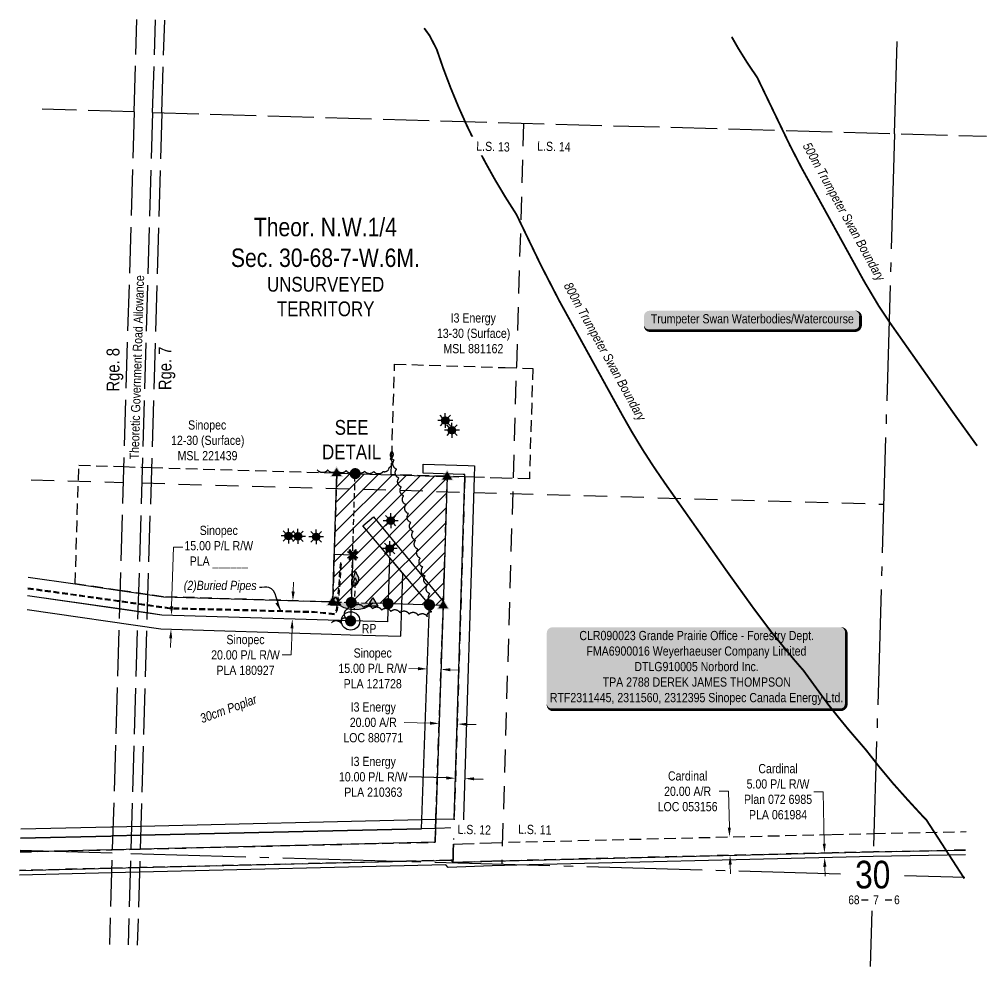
# Model space of a CAD drawing. Extents: x 367312 to 371424, y 6085861 to 6090857.
# Drawn here: x 367312 to 368362, y 6087292 to 6088320 of the extents above; entities that cross this region are included whole.
import ezdxf
from ezdxf.enums import TextEntityAlignment as Align

# ---------------------------------------------------------------- set-up
doc = ezdxf.new("R2010")
doc.units = 0
doc.header["$LTSCALE"] = 5
doc.header["$PDSIZE"] = 0.5
for name, pattern in [('0', [1, 1, 0]), ('DASHDOT2', [12.7, 6.35, -3.175, 0, -3.175]), ('foc-ACCESSROAD', [3.75, 2.5, -1.25]), ('foc-LSD', [8, 5, -3]), ('foc-QUARTERLINE', [33, 25, -3, 2, -3]), ('foc-TIELINE', [1.875, 1.25, -0.625]), ('foc-TRAV', [1.875, 1.25, -0.625]), ('foc-UNSURVEYED', [12.5, 10, -2.5]), ('UG_PIPE', [1.875, 1.25, -0.625])]:
    doc.linetypes.add(name, pattern=pattern)
for name, color, linetype in [('10', 1, 'Continuous'), ('35', 37, 'Continuous'), ('9', 3, 'Continuous'), ('AS-PIPE-UG', 44, 'UG_PIPE'), ('AS-PIPE-UG-T', 44, 'Continuous'), ('AS-SURFACE IMPACT', 7, 'Continuous'), ('AS-SYMBOL', 7, 'Continuous'), ('AS-WILDLIFE', 131, 'DASHDOT2'), ('AS-WILDLIFE-BLOCK', 131, 'Continuous'), ('C-RW', 13, 'Continuous'), ('C-SYMBOL', 7, 'Continuous'), ('C-WS', 13, 'foc-ACCESSROAD'), ('C-WS-S', 13, 'Continuous'), ('D-TXT', 6, 'Continuous'), ('DETAIL-T', 7, 'Continuous'), ('F-AR', 190, 'foc-ACCESSROAD'), ('F-RW', 190, 'Continuous'), ('F-WS', 190, 'foc-ACCESSROAD'), ('F-WS-S', 190, 'Continuous'), ('L-MON', 1, 'Continuous'), ('L-QSEC', 8, 'foc-QUARTERLINE'), ('L-ROAD-T', 7, 'Continuous'), ('L-SECLBL', 7, 'Continuous'), ('L-SECTION-LSD', 7, 'foc-LSD'), ('L-UNS-T', 3, 'Continuous'), ('L-USEC', 7, 'foc-UNSURVEYED'), ('P-PROPOSED', 10, 'Continuous'), ('P-PROPOSED-EXISTING-H', 59, 'Continuous'), ('P-PROPOSED-H', 21, 'Continuous'), ('P-TRAV', 4, 'foc-TRAV'), ('T-BUSH', 110, '0'), ('T-BUSH-T', 110, 'Continuous'), ('T-TIE', 201, 'foc-TIELINE')]:
    doc.layers.add(name, color=color, linetype=linetype)
for name, color, linetype, lineweight in [('C-RW-T', 13, 'Continuous', 9), ('C-WS-T', 13, 'Continuous', 9), ('F-AR-T', 190, 'Continuous', 9), ('F-RW-T', 190, 'Continuous', 9), ('F-WS-T', 190, 'Continuous', 9)]:
    doc.layers.add(name, color=color, linetype=linetype, lineweight=lineweight)
doc.styles.add('100L', font='ARIALN.TTF', dxfattribs={"height": 11})
doc.styles.add('175L', font='ARIALN.TTF', dxfattribs={"height": 20})
doc.styles.add('240', font='ARIALN.TTF', dxfattribs={"height": 30})
doc.styles.add('80', font='ARIALN.TTF', dxfattribs={"height": 10})
doc.styles.add('80CG', font='ARIALN.TTF', dxfattribs={"height": 10})
doc.styles.add('80L', font='ARIALN.TTF', dxfattribs={"height": 10})
doc.styles.add('80LS', font='ARIALNI.TTF', dxfattribs={"height": 10})
doc.styles.add('DESCRIPTION', font='ARIALN.TTF', dxfattribs={"height": 2.5})
doc.styles.add('ELEVATION', font='ARIALN.TTF', dxfattribs={"height": 2.5})
doc.styles.add('POINTNUMBER', font='ARIALN.TTF', dxfattribs={"height": 2.5})
doc.styles.add('SIMPLEX', font='ARIALN.TTF')
doc.dimstyles.new('Compass 5 000', dxfattribs={"dimscale": 5, "dimtxt": 9, "dimasz": 2, "dimexe": 0.2, "dimexo": 0.0625, "dimgap": 0.5, "dimtad": 0, "dimtih": 1, "dimtoh": 1, "dimzin": 0, "dimdsep": 46, "dimtxsty": '80CG', "dimcen": 0.1, "dimse1": 1, "dimse2": 1, "dimclrd": 256, "dimclrt": 256, "dimaunit": 1, "dimadec": 4, "dimazin": 0, "dimtfac": 0.06, "dimtofl": 0, "dimtmove": 0, "dimatfit": 1, "dimfxl": 0.2, "dimtolj": 1, "dimtzin": 0, "dimlwd": -1, "dimarcsym": 0})

# ---------------------------------------------------------------- blocks, each defined once
blk = doc.blocks.new('L-SECLBL')
at = {"layer": '9', "color": 7}
for p, q in [((-5.1, -27.8), (-12.3, -27.8)), ((20.7, -27.8), (13.5, -27.8))]:
    blk.add_line(p, q, dxfattribs=at)
at = {"layer": '10', "color": 2, "style": 'SIMPLEX'}
blk.add_attdef('SEC', text='', height=30, dxfattribs=at).set_placement((0, 0), align=Align.MIDDLE)
at = {"layer": '10', "color": 5, "style": '80L'}
blk.add_attdef('TWP', text='', height=9.5, dxfattribs=at).set_placement((-14.4, -27.4), align=Align.MIDDLE_RIGHT)
blk.add_attdef('RGE', text='', height=9.5, dxfattribs=at).set_placement((3.6, -27.4), align=Align.MIDDLE_CENTER)
blk.add_attdef('MER', text='', height=9.5, dxfattribs=at).set_placement((23.2, -27.4), align=Align.MIDDLE_LEFT)
blk = doc.blocks.new('*D28')
at = {"layer": 'F-RW', "transparency": 16777216}
for p, q in [((367775.5, 6087496.9), (367735.4, 6087498.1)), ((367805.6, 6087496), (367815.6, 6087495.7))]:
    blk.add_line(p, q, dxfattribs=at)
for points in [[(367775.6, 6087498.6), (367775.5, 6087495.2), (367785.5, 6087496.6)], [(367805.6, 6087497.6), (367805.5, 6087494.3), (367795.6, 6087496.3)]]:
    blk.add_solid(points, dxfattribs=at)
at = {"layer": 'F-RW', "transparency": 16777216, "insert": (367696.3, 6087498.1), "char_height": 10, "attachment_point": 5, "style": '80CG'}
blk.add_mtext('\\A1;I3 Energy\\P10.00 P/L R/W\\PPLA 210363', dxfattribs=at)
blk = doc.blocks.new('*U27')
h = blk.add_hatch(color=255)
edge = h.paths.add_edge_path()
edge.add_line((-156.5, -45.5), (156.5, -45.5))
edge.add_arc((156.5, -39.5), 6, 270, 360)
edge.add_line((162.5, -39.5), (162.5, 38))
edge.add_arc((156.5, 38), 6, 0, 90)
edge.add_line((156.5, 44), (-156.5, 44))
edge.add_arc((-156.5, 38), 6, 90, 180)
edge.add_line((-162.5, 38), (-162.5, -39.5))
edge.add_arc((-156.5, -39.5), 6, 180, 270)
at = {"color": 44, "flags": 128}
blk.add_lwpolyline([(-156.5, -45.5, 3, 3, 0), (156.5, -45.5, 3, 3, 0.414214), (162.5, -39.5, 3, 3, 0), (162.5, 38, 3, 0, 0.414214), (156.5, 44, 0, 0, 0), (-156.5, 44, 0, 0, 0.414214), (-162.5, 38, 0, 0, 0), (-162.5, -39.5, 0, 3, 0.414214)], format="xyseb", close=True, dxfattribs=at)
at = {"color": 44, "style": '80'}
blk.add_attdef('ENTER_TEXT_001', (-36, -5), '', height=10, dxfattribs=at)
blk = doc.blocks.new('*D29')
at = {"layer": 'C-RW-T', "transparency": 16777216}
for p, q in [((367744.8, 6087615.5), (367734.8, 6087615.8)), ((367779.8, 6087614.4), (367789.8, 6087614))]:
    blk.add_line(p, q, dxfattribs=at)
for points in [[(367744.8, 6087617.2), (367744.7, 6087613.8), (367754.8, 6087615.2)], [(367779.9, 6087616), (367779.8, 6087612.7), (367769.8, 6087614.7)]]:
    blk.add_solid(points, dxfattribs=at)
at = {"layer": 'C-RW-T', "transparency": 16777216, "insert": (367695.7, 6087615.8), "char_height": 10, "attachment_point": 5, "style": '80CG'}
blk.add_mtext('\\A1;Sinopec\\P15.00 P/L R/W\\PPLA 121728', dxfattribs=at)
blk = doc.blocks.new('*D30')
at = {"layer": 'F-AR-T', "transparency": 16777216}
for p, q in [((367757.9, 6087556.3), (367729.8, 6087557.2)), ((367797.9, 6087555.1), (367807.9, 6087554.8))]:
    blk.add_line(p, q, dxfattribs=at)
for points in [[(367758, 6087558), (367757.9, 6087554.7), (367767.9, 6087556)], [(367798, 6087556.8), (367797.9, 6087553.4), (367787.9, 6087555.4)]]:
    blk.add_solid(points, dxfattribs=at)
at = {"layer": 'F-AR-T', "transparency": 16777216, "insert": (367696.3, 6087557.2), "char_height": 10, "attachment_point": 5, "style": '80CG'}
blk.add_mtext('\\A1;I3 Energy\\P20.00 A/R\\PLOC 880771', dxfattribs=at)
blk = doc.blocks.new('*D31')
at = {"layer": 'F-AR-T', "transparency": 16777216}
for p, q in [((368081.6, 6087482.4), (368071.6, 6087482.4)), ((368082.6, 6087443), (368081.6, 6087482.4)), ((368083.5, 6087403), (368083.8, 6087393))]:
    blk.add_line(p, q, dxfattribs=at)
for points in [[(368084.2, 6087443), (368080.9, 6087442.9), (368082.8, 6087433)], [(368085.2, 6087403), (368081.9, 6087402.9), (368083.3, 6087413)]]:
    blk.add_solid(points, dxfattribs=at)
at = {"layer": 'F-AR-T', "transparency": 16777216, "insert": (368037.3, 6087482.4), "char_height": 10, "attachment_point": 5, "style": '80CG'}
blk.add_mtext('\\A1;Cardinal\\P20.00 A/R\\PLOC 053156', dxfattribs=at)
blk = doc.blocks.new('*D32')
at = {"layer": 'F-RW-T', "transparency": 16777216}
for p, q in [((368184.2, 6087482), (368174.2, 6087482)), ((368185.6, 6087425.5), (368184.2, 6087482)), ((368186.2, 6087400.5), (368186.4, 6087390.5))]:
    blk.add_line(p, q, dxfattribs=at)
for points in [[(368187.2, 6087425.5), (368183.9, 6087425.4), (368185.8, 6087415.5)], [(368187.9, 6087400.5), (368184.5, 6087400.4), (368185.9, 6087410.5)]]:
    blk.add_solid(points, dxfattribs=at)
at = {"layer": 'F-RW-T', "transparency": 16777216, "insert": (368135.4, 6087482), "char_height": 10, "attachment_point": 5, "style": '80CG'}
blk.add_mtext('\\A1;Cardinal\\P5.00 P/L R/W\\PPlan 072 6985\\PPLA 061984', dxfattribs=at)
blk = doc.blocks.new('*D33')
at = {"layer": 'C-RW-T', "transparency": 16777216}
for p, q in [((367477.6, 6087683.4), (367479.6, 6087747.5)), ((367479.6, 6087747.5), (367489.6, 6087747.5)), ((367476.6, 6087648.4), (367476.3, 6087638.4))]:
    blk.add_line(p, q, dxfattribs=at)
for points in [[(367476, 6087683.4), (367479.3, 6087683.3), (367477.3, 6087673.4)], [(367474.9, 6087648.4), (367478.2, 6087648.3), (367476.9, 6087658.4)]]:
    blk.add_solid(points, dxfattribs=at)
at = {"layer": 'C-RW-T', "transparency": 16777216, "insert": (367528.7, 6087747.5), "char_height": 10, "attachment_point": 5, "style": '80CG'}
blk.add_mtext('\\A1;Sinopec\\P15.00 P/L R/W\\PPLA ______', dxfattribs=at)
blk = doc.blocks.new('fdia')
at = {"color": 255, "const_width": 1}
blk.add_lwpolyline([(-0.5, 0, 1), (0.5, 0, 1)], format="xyb", close=True, dxfattribs=at)
blk = doc.blocks.new('Fdiaa')
blk.add_blockref('fdia', (0, 0))
blk = doc.blocks.new('fdib')
at = {"color": 1, "const_width": 1.6}
blk.add_lwpolyline([(-0.4, 0, 1), (0.4, 0, 1)], format="xyb", close=True, dxfattribs=at)
at = {"color": 1}
blk.add_circle((0, 0), 0.8, dxfattribs=at)
blk = doc.blocks.new('Fdibb')
blk.add_blockref('fdib', (0, 0))
blk = doc.blocks.new('fdicc')
for name in ['Fdibb', 'Fdiaa']:
    blk.add_blockref(name, (0, 0))
blk = doc.blocks.new('FDI')
blk.add_blockref('fdicc', (0, 0))
blk = doc.blocks.new('STRIA')
blk.add_hatch(color=255).paths.add_polyline_path([(-0.04, 1.52), (-1.47, -0.87), (1.39, -0.87)])
blk = doc.blocks.new('STRIAA')
blk.add_blockref('STRIA', (0, 0))
blk = doc.blocks.new('STRIB')
at = {"color": 1}
blk.add_solid([(-1.12, -0.67), (-0.04, 1.13), (1.04, -0.67)], dxfattribs=at)
blk = doc.blocks.new('STRIBB')
blk.add_blockref('STRIB', (0, 0))
blk = doc.blocks.new('STRICC')
for name in ['STRIAA', 'STRIBB']:
    blk.add_blockref(name, (0, 0))
blk = doc.blocks.new('fdspike')
blk.add_blockref('STRICC', (0, 0))
blk = doc.blocks.new('TRIA')
blk.add_hatch(color=255).paths.add_polyline_path([(-0.04, 1.52), (-1.47, -0.87), (1.39, -0.87)])
blk = doc.blocks.new('TRIAA')
blk.add_blockref('TRIA', (0, 0))
blk = doc.blocks.new('TRIB')
at = {"color": 1}
blk.add_lwpolyline([(-1.12, -0.67), (-0.04, 1.13), (1.04, -0.67)], close=True, dxfattribs=at)
blk = doc.blocks.new('TRIBB')
blk.add_blockref('TRIB', (0, 0))
blk = doc.blocks.new('TRICC')
for name in ['TRIAA', 'TRIBB']:
    blk.add_blockref(name, (0, 0))
blk = doc.blocks.new('plspike')
blk.add_blockref('TRICC', (0, 0))
blk = doc.blocks.new('*D34')
at = {"layer": 'C-RW-T', "transparency": 16777216}
for p, q in [((367609.4, 6087699.3), (367609.7, 6087709.3)), ((367608.2, 6087659.3), (367607.3, 6087630.4)), ((367607.3, 6087630.4), (367597.3, 6087630.4))]:
    blk.add_line(p, q, dxfattribs=at)
for points in [[(367607.7, 6087699.3), (367611.1, 6087699.2), (367609.1, 6087689.3)], [(367606.5, 6087659.4), (367609.8, 6087659.3), (367608.5, 6087669.3)]]:
    blk.add_solid(points, dxfattribs=at)
at = {"layer": 'C-RW-T', "transparency": 16777216, "insert": (367557.7, 6087630.4), "char_height": 10, "attachment_point": 5, "style": '80CG'}
blk.add_mtext('\\A1;Sinopec\\P20.00 P/L R/W\\PPLA 180927', dxfattribs=at)
blk = doc.blocks.new('FLARE')
h = blk.add_hatch(color=255)
h.dxf.hatch_style = 1
h.paths.add_polyline_path([(0.16, 2.41, 0.114147), (0.13, 2.43), (0.11, 2.44, 0.261551), (0.01, 2.42), (0, 2.41, 0.131268), (-0.03, 2.37), (-0.04, 2.35, 0.041497), (-0.05, 2.33), (-0.05, 2.29, 0.015174), (-0.05, 2.29), (-0.06, 2.24, 0.004376), (-0.06, 2.24), (-0.07, 2.18), (-0.08, 2.11), (-0.09, 2.05), (-0.1, 1.98), (-0.12, 1.91), (-0.14, 1.83), (-0.17, 1.76), (-0.19, 1.68), (-0.22, 1.61), (-0.26, 1.53), (-0.29, 1.46), (-0.32, 1.39), (-0.36, 1.32), (-0.39, 1.25, 0.000505), (-0.39, 1.25), (-0.43, 1.18, 0.002398), (-0.43, 1.18), (-0.46, 1.1, 0.004177), (-0.46, 1.1), (-0.5, 1.03, 0.005735), (-0.5, 1.03), (-0.53, 0.95, 0.006994), (-0.53, 0.95), (-0.56, 0.87, 0.00791), (-0.57, 0.87), (-0.6, 0.78, 0.008323), (-0.6, 0.78), (-0.63, 0.69, 0.008095), (-0.63, 0.68), (-0.66, 0.59, 0.008067), (-0.66, 0.59), (-0.68, 0.49, 0.008387), (-0.68, 0.49), (-0.7, 0.39, 0.009056), (-0.71, 0.38), (-0.72, 0.28, 0.010123), (-0.72, 0.28), (-0.74, 0.18, 0.011689), (-0.74, 0.18), (-0.75, 0.08, 0.013925), (-0.75, 0.08), (-0.75, -0.02, 0.016488), (-0.75, -0.02), (-0.75, -0.11, 0.017255), (-0.75, -0.12), (-0.74, -0.2, 0.01735), (-0.74, -0.2), (-0.73, -0.28, 0.017311), (-0.73, -0.29), (-0.71, -0.36, 0.01715), (-0.71, -0.36), (-0.69, -0.43, 0.016886), (-0.69, -0.44), (-0.66, -0.5, 0.016546), (-0.66, -0.5), (-0.63, -0.56, 0.016164), (-0.63, -0.56), (-0.6, -0.61, 0.016329), (-0.6, -0.62), (-0.57, -0.66, 0.018828), (-0.57, -0.67), (-0.54, -0.71, 0.022087), (-0.53, -0.71), (-0.5, -0.75, 0.025345), (-0.49, -0.76), (-0.46, -0.78, 0.028234), (-0.45, -0.79), (-0.42, -0.82, 0.030298), (-0.41, -0.82), (-0.37, -0.84, 0.031129), (-0.36, -0.85), (-0.32, -0.86, 0.030544), (-0.31, -0.87), (-0.27, -0.88, 0.028465), (-0.26, -0.88), (-0.22, -0.89, 0.025311), (-0.21, -0.89), (-0.16, -0.89, 0.02283), (-0.15, -0.89), (-0.11, -0.89, 0.021226), (-0.1, -0.89), (-0.05, -0.88, 0.020401), (-0.04, -0.88), (0, -0.87, 0.020299), (0.01, -0.87), (0.05, -0.85, 0.020911), (0.06, -0.85), (0.11, -0.83, 0.022277), (0.11, -0.83), (0.15, -0.81, 0.023712), (0.16, -0.8), (0.2, -0.78, 0.022408), (0.21, -0.78), (0.24, -0.75, 0.01993), (0.25, -0.74), (0.28, -0.72, 0.017146), (0.28, -0.71), (0.31, -0.68, 0.014211), (0.32, -0.68), (0.35, -0.64, 0.011221), (0.35, -0.64), (0.37, -0.61, 0.008212), (0.38, -0.61), (0.4, -0.57, 0.005172), (0.4, -0.57), (0.42, -0.54, 0.002523), (0.43, -0.54), (0.45, -0.5, 0.001671), (0.45, -0.5), (0.47, -0.47, 0.001229), (0.47, -0.47), (0.49, -0.44, 0.00075), (0.49, -0.44), (0.51, -0.41, 0.00026), (0.51, -0.41), (0.54, -0.37), (0.56, -0.34), (0.58, -0.3), (0.61, -0.27), (0.63, -0.23, 0.001311), (0.63, -0.23), (0.66, -0.19, 0.003726), (0.66, -0.19), (0.69, -0.15, 0.006065), (0.69, -0.14), (0.72, -0.1, 0.008452), (0.72, -0.1), (0.74, -0.05, 0.010991), (0.75, -0.05), (0.77, 0, 0.013767), (0.77, 0), (0.79, 0.05, 0.016839), (0.8, 0.05), (0.81, 0.1, 0.019104), (0.82, 0.11), (0.83, 0.15, 0.016987), (0.83, 0.16), (0.84, 0.21, 0.013636), (0.84, 0.21), (0.85, 0.26, 0.010244), (0.85, 0.27), (0.86, 0.31, 0.006846), (0.86, 0.32), (0.86, 0.37, 0.003419), (0.86, 0.37), (0.86, 0.41), (0.87, 0.46), (0.87, 0.5), (0.88, 0.54), (0.88, 0.59), (0.89, 0.63, 0.001278), (0.89, 0.63), (0.89, 0.67, 0.004735), (0.89, 0.67), (0.9, 0.71, 0.008354), (0.9, 0.72), (0.9, 0.76, 0.012059), (0.9, 0.76), (0.9, 0.8, 0.015712), (0.9, 0.81), (0.9, 0.85, 0.018457), (0.9, 0.85), (0.9, 0.89, 0.018102), (0.9, 0.9), (0.89, 0.94, 0.016533), (0.89, 0.95), (0.88, 0.99, 0.014576), (0.88, 0.99), (0.87, 1.03, 0.012435), (0.86, 1.04), (0.85, 1.08, 0.010283), (0.85, 1.09), (0.83, 1.13, 0.00824), (0.83, 1.13), (0.81, 1.18, 0.00638), (0.81, 1.18), (0.78, 1.23, 0.004735), (0.78, 1.23), (0.76, 1.29, 0.003388), (0.75, 1.29), (0.73, 1.34, 0.002345), (0.73, 1.34), (0.7, 1.4, 0.001492), (0.7, 1.4), (0.67, 1.46, 0.000746), (0.67, 1.46), (0.63, 1.51), (0.6, 1.57), (0.57, 1.62), (0.55, 1.68), (0.52, 1.73), (0.49, 1.78), (0.47, 1.83), (0.45, 1.87), (0.42, 1.92), (0.4, 1.97), (0.38, 2.02), (0.35, 2.08, 0.000332), (0.35, 2.08), (0.33, 2.13, 0.001849), (0.33, 2.13), (0.3, 2.19, 0.0038), (0.3, 2.19), (0.27, 2.24, 0.006473), (0.27, 2.24), (0.25, 2.29, 0.010865), (0.24, 2.3), (0.22, 2.34, 0.019524), (0.22, 2.34), (0.19, 2.38, 0.041077), (0.18, 2.39)])
at = {"color": 48, "flags": 128}
for points in [[(0.11, -0.72), (0.07, -0.74), (0.03, -0.76), (-0.02, -0.77), (-0.07, -0.78), (-0.11, -0.79), (-0.16, -0.79), (-0.2, -0.79), (-0.25, -0.78), (-0.29, -0.77), (-0.32, -0.76), (-0.36, -0.74), (-0.4, -0.71), (-0.43, -0.68), (-0.46, -0.65), (-0.49, -0.61), (-0.52, -0.56), (-0.54, -0.51), (-0.57, -0.46), (-0.59, -0.4), (-0.61, -0.33), (-0.63, -0.26), (-0.64, -0.19), (-0.65, -0.11), (-0.65, -0.02), (-0.65, 0.07), (-0.64, 0.17), (-0.63, 0.27), (-0.61, 0.36), (-0.58, 0.46), (-0.56, 0.56), (-0.53, 0.66), (-0.5, 0.75), (-0.47, 0.83), (-0.44, 0.91), (-0.41, 0.99), (-0.37, 1.06), (-0.34, 1.13), (-0.3, 1.2), (-0.27, 1.27), (-0.23, 1.34), (-0.2, 1.42), (-0.16, 1.49), (-0.13, 1.57), (-0.1, 1.65), (-0.07, 1.73), (-0.04, 1.8), (-0.02, 1.88), (0, 1.96), (0.01, 2.03), (0.02, 2.1), (0.03, 2.17), (0.04, 2.22), (0.05, 2.27), (0.05, 2.31), (0.06, 2.34), (0.08, 2.35), (0.09, 2.34), (0.11, 2.32), (0.13, 2.29), (0.16, 2.25), (0.18, 2.2), (0.21, 2.14), (0.24, 2.09), (0.26, 2.03), (0.29, 1.98), (0.31, 1.93), (0.33, 1.88), (0.36, 1.83), (0.38, 1.78), (0.41, 1.73), (0.43, 1.68), (0.46, 1.63), (0.49, 1.58), (0.52, 1.52), (0.55, 1.47), (0.58, 1.41), (0.61, 1.35), (0.64, 1.3), (0.67, 1.24), (0.69, 1.19), (0.72, 1.14), (0.74, 1.09), (0.75, 1.05), (0.77, 1), (0.78, 0.96), (0.79, 0.92), (0.8, 0.88), (0.8, 0.84), (0.8, 0.8), (0.8, 0.76), (0.8, 0.72), (0.79, 0.68), (0.79, 0.64), (0.78, 0.6), (0.78, 0.56), (0.77, 0.51), (0.77, 0.47), (0.76, 0.42), (0.76, 0.37), (0.76, 0.33), (0.75, 0.28), (0.74, 0.23), (0.73, 0.18), (0.72, 0.13), (0.7, 0.09), (0.68, 0.04), (0.66, 0), (0.63, -0.05), (0.61, -0.09), (0.58, -0.13), (0.55, -0.17), (0.53, -0.21), (0.5, -0.25), (0.48, -0.28), (0.45, -0.32), (0.43, -0.35), (0.41, -0.38), (0.39, -0.42), (0.37, -0.45), (0.34, -0.48), (0.32, -0.51), (0.3, -0.55), (0.27, -0.58), (0.24, -0.61), (0.21, -0.64), (0.18, -0.67), (0.15, -0.7)], [(0.02, -0.75), (-0.01, -0.76), (-0.03, -0.77), (-0.05, -0.78), (-0.08, -0.78), (-0.11, -0.79), (-0.13, -0.79), (-0.16, -0.79), (-0.18, -0.78), (-0.2, -0.78), (-0.23, -0.77), (-0.25, -0.76), (-0.26, -0.74), (-0.28, -0.73), (-0.3, -0.71), (-0.32, -0.69), (-0.33, -0.66), (-0.35, -0.63), (-0.36, -0.6), (-0.37, -0.57), (-0.39, -0.53), (-0.4, -0.49), (-0.4, -0.45), (-0.41, -0.41), (-0.41, -0.36), (-0.41, -0.31), (-0.4, -0.25), (-0.39, -0.2), (-0.38, -0.14), (-0.37, -0.09), (-0.36, -0.03), (-0.34, 0.02), (-0.32, 0.07), (-0.31, 0.12), (-0.29, 0.16), (-0.27, 0.21), (-0.25, 0.25), (-0.23, 0.29), (-0.21, 0.33), (-0.19, 0.37), (-0.17, 0.41), (-0.15, 0.45), (-0.14, 0.49), (-0.12, 0.53), (-0.1, 0.58), (-0.08, 0.62), (-0.07, 0.66), (-0.06, 0.71), (-0.05, 0.75), (-0.04, 0.79), (-0.03, 0.83), (-0.03, 0.87), (-0.02, 0.9), (-0.02, 0.93), (-0.01, 0.95), (-0.01, 0.96), (0, 0.97), (0.01, 0.96), (0.02, 0.95), (0.03, 0.94), (0.04, 0.91), (0.06, 0.88), (0.07, 0.86), (0.09, 0.82), (0.1, 0.79), (0.12, 0.76), (0.13, 0.74), (0.14, 0.71), (0.16, 0.68), (0.17, 0.65), (0.18, 0.63), (0.2, 0.6), (0.21, 0.57), (0.23, 0.54), (0.25, 0.51), (0.26, 0.47), (0.28, 0.44), (0.3, 0.41), (0.31, 0.38), (0.33, 0.35), (0.34, 0.32), (0.36, 0.29), (0.37, 0.27), (0.38, 0.24), (0.39, 0.22), (0.39, 0.19), (0.4, 0.17), (0.4, 0.15), (0.41, 0.13), (0.41, 0.1), (0.41, 0.08), (0.4, 0.06), (0.4, 0.04), (0.4, 0.01), (0.39, -0.01), (0.39, -0.03), (0.39, -0.06), (0.39, -0.08), (0.38, -0.11), (0.38, -0.14), (0.38, -0.16), (0.38, -0.19), (0.37, -0.22), (0.37, -0.24), (0.36, -0.27), (0.35, -0.3), (0.34, -0.32), (0.32, -0.35), (0.31, -0.37), (0.3, -0.4), (0.28, -0.42), (0.27, -0.44), (0.25, -0.46), (0.24, -0.48), (0.22, -0.5), (0.21, -0.52), (0.2, -0.54), (0.19, -0.56), (0.17, -0.58), (0.16, -0.6), (0.15, -0.61), (0.14, -0.63), (0.12, -0.65), (0.11, -0.67), (0.09, -0.69), (0.08, -0.7), (0.06, -0.72), (0.04, -0.74)]]:
    blk.add_lwpolyline(points, close=True, dxfattribs=at)
blk = doc.blocks.new('*U37')
h = blk.add_hatch(color=255)
edge = h.paths.add_edge_path()
edge.add_line((-111.5, -11.5), (111.5, -11.5))
edge.add_arc((111.5, -5.5), 6, 270, 360)
edge.add_line((117.5, -5.5), (117.5, 4))
edge.add_arc((111.5, 4), 6, 0, 90)
edge.add_line((111.5, 10), (-111.5, 10))
edge.add_arc((-111.5, 4), 6, 90, 180)
edge.add_line((-117.5, 4), (-117.5, -5.5))
edge.add_arc((-111.5, -5.5), 6, 180, 270)
at = {"color": 131, "flags": 128}
blk.add_lwpolyline([(-111.5, -11.5, 3, 3, 0), (111.5, -11.5, 3, 3, 0.414214), (117.5, -5.5, 3, 3, 0), (117.5, 4, 3, 0, 0.414214), (111.5, 10, 0, 0, 0), (-111.5, 10, 0, 0, 0.414214), (-117.5, 4, 0, 0, 0), (-117.5, -5.5, 0, 3, 0.414214)], format="xyseb", close=True, dxfattribs=at)
at = {"color": 131, "style": '80'}
blk.add_attdef('ENTER_TEXT_001', (-36, -5), '', height=10, dxfattribs=at)
blk = doc.blocks.new('*U43')
at = {"layer": '35', "color": 3}
blk.add_circle((0, 0), 10, dxfattribs=at)
at = {"layer": '35', "color": 3, "style": '80'}
blk.add_attdef('RP_001', (12.1, -13.4), '', height=10, dxfattribs=at)
blk = doc.blocks.new('TEMP')
h = blk.add_hatch(color=255)
h.dxf.hatch_style = 1
h.paths.add_polyline_path([(0, 0.25), (-0.67, 1.15), (-0.67, 0.67), (-1.15, 0.67), (-0.25, 0), (-1.15, -0.67), (-0.67, -0.67), (-0.67, -1.15), (0, -0.25), (0.67, -1.15), (0.67, -0.67), (1.15, -0.67), (0.25, 0), (1.15, 0.67), (0.67, 0.67), (0.67, 1.15)])
h.paths.add_polyline_path([(0.57, 0.85), (0.57, 0.57), (0.85, 0.57), (0.08, 0), (0.85, -0.57), (0.57, -0.57), (0.57, -0.85), (0, -0.08), (-0.57, -0.85), (-0.57, -0.57), (-0.85, -0.57), (-0.08, 0), (-0.85, 0.57), (-0.57, 0.57), (-0.57, 0.85), (0, 0.08)], flags=16)
h = blk.add_hatch(color=1)
h.dxf.hatch_style = 1
h.paths.add_polyline_path([(0, 0.08), (-0.57, 0.85), (-0.57, 0.57), (-0.85, 0.57), (-0.08, 0), (-0.85, -0.57), (-0.57, -0.57), (-0.57, -0.85), (0, -0.08), (0.57, -0.85), (0.57, -0.57), (0.85, -0.57), (0.08, 0), (0.85, 0.57), (0.57, 0.57), (0.57, 0.85)])
at = {"color": 1}
for p, q in [((-0.08, 0), (0.08, 0)), ((0, 0.08), (0, -0.08))]:
    blk.add_line(p, q, dxfattribs=at)
at = {"color": 255, "flags": 128}
blk.add_lwpolyline([(-0.25, 0), (-1.15, 0.67), (-0.67, 0.67), (-0.67, 1.15), (0, 0.25), (0.67, 1.15), (0.67, 0.67), (1.15, 0.67), (0.25, 0), (1.15, -0.67), (0.67, -0.67), (0.67, -1.15), (0, -0.25), (-0.67, -1.15), (-0.67, -0.67), (-1.15, -0.67)], close=True, dxfattribs=at)
at = {"color": 1, "flags": 128}
blk.add_lwpolyline([(-0.08, 0), (-0.85, 0.57), (-0.57, 0.57), (-0.57, 0.85), (0, 0.08), (0.57, 0.85), (0.57, 0.57), (0.85, 0.57), (0.08, 0), (0.85, -0.57), (0.57, -0.57), (0.57, -0.85), (0, -0.08), (-0.57, -0.85), (-0.57, -0.57), (-0.85, -0.57)], close=True, dxfattribs=at)
blk = doc.blocks.new('GAS')
h = blk.add_hatch(color=255)
h.dxf.hatch_style = 1
edge = h.paths.add_edge_path()
edge.add_arc((0, 0), 0.9, 0, 360)
for p, q in [((-0.81, 0), (-1.62, 0)), ((-0.57, 0.57), (-1.14, 1.14)), ((0, 0.81), (0, 1.62)), ((0.57, 0.57), (1.14, 1.14)), ((1.62, 0), (0.81, 0)), ((-0.57, -0.57), (-1.14, -1.14)), ((0, -0.81), (0, -1.62)), ((1.14, -1.14), (0.57, -0.57))]:
    blk.add_line(p, q)
blk.add_circle((0, 0), 0.8)

msp = doc.modelspace()

# ---------------------------------------------------------------- hatches: boundary and pattern name
at = {"layer": 'P-PROPOSED-EXISTING-H'}
h = msp.add_hatch(dxfattribs=at)
h.set_pattern_fill('ANSI31', color=256, scale=3.5, style=0)
h.paths.add_polyline_path([(367656.71, 6087827.835), (367776.617, 6087824.119), (367772.275, 6087684.228), (367652.368, 6087687.944)])
at = {"layer": 'P-PROPOSED-H'}
h = msp.add_hatch(color=256, dxfattribs=at)
h.dxf.hatch_style = 1
edge = h.paths.add_edge_path()
edge.add_line((367695.986, 6087686.592), (367655.503, 6087687.847))
edge.add_arc((367676.43, 6087709.33), 29.991, 225.752111, 310.697889)

# ---------------------------------------------------------------- linework, layer by layer
at = {"layer": 'AS-PIPE-UG', "flags": 128}
for points in [[(367321.556, 6087702.298), (367373.326, 6087695.152), (367463.858, 6087682.37), (367475.295, 6087680.717), (367552.536, 6087678.79), (367632.586, 6087676.665), (367645.519, 6087675.232), (367654.785, 6087674.374), (367657.519, 6087679.264), (367658.513, 6087686.431), (367660.259, 6087707.546), (367661.039, 6087720.837), (367662.124, 6087731.336)], [(367321.585, 6087703.303), (367373.465, 6087696.142), (367463.999, 6087683.36), (367475.379, 6087681.715), (367552.561, 6087679.789), (367632.654, 6087677.664), (367645.62, 6087676.227), (367654.23, 6087675.429), (367656.555, 6087679.588), (367657.519, 6087686.541), (367659.261, 6087707.617), (367660.042, 6087720.917), (367661.13, 6087731.438)]]:
    msp.add_lwpolyline(points, dxfattribs=at)
at = {"layer": 'AS-WILDLIFE', "const_width": 1.999, "flags": 128}
for points in [[(368337.531, 6087387.722), (368296.248, 6087451.513), (368291.38, 6087456.492), (368275.866, 6087473.373), (368260.252, 6087490.903), (368245.199, 6087508.918), (368230.725, 6087527.401), (368212.029, 6087549.155), (368200.784, 6087562.908), (368190.111, 6087576.252), (368163.234, 6087613.218), (368152.536, 6087625.617), (368128.228, 6087655.196), (368108.841, 6087681.03), (368083.512, 6087716.242), (368078.684, 6087723.028), (368012.404, 6087817.226), (368000.066, 6087835.28), (367988.227, 6087853.664), (367976.895, 6087872.365), (367966.079, 6087891.369), (367898.261, 6088014.405), (367878.139, 6088053.405), (367851.648, 6088108.404), (367839.735, 6088127.113), (367828.375, 6088146.163), (367817.579, 6088165.538), (367807.355, 6088185.221), (367797.712, 6088205.195), (367788.659, 6088225.443), (367780.203, 6088245.948), (367772.352, 6088266.692), (367765.112, 6088287.656), (367757.377, 6088302.641), (367751.528, 6088310.685)], [(368351.343, 6087857.388), (368326.925, 6087891.333), (368323.908, 6087895.575), (368257.627, 6087989.773), (368244.834, 6088008.873), (368228.674, 6088036.112), (368160.856, 6088159.148), (368148.28, 6088183.523), (368112.815, 6088257.153), (368102.471, 6088272.356), (368092.725, 6088287.949), (368085.158, 6088301.167)]]:
    msp.add_lwpolyline(points, dxfattribs=at)
at = {"layer": 'C-RW'}
for points in [[(367313.546, 6087431.605), (367411.77, 6087433.918), (367413.63, 6087433.962), (367443.83, 6087434.673), (367748.621, 6087441.85), (367748.942, 6087451.859), (367757.265, 6087684.717), (367685.09, 6087770.657), (367696.723, 6087780.128), (367772.409, 6087688.168), (367772.295, 6087684.227), (367764.097, 6087452.216), (367763.785, 6087442.208), (367763.318, 6087427.196), (367443.386, 6087419.661), (367413.186, 6087418.95), (367412.123, 6087418.925), (367350.211, 6087417.465), (367313.102, 6087416.592)], [(367320.885, 6087679.648), (367465.678, 6087658.711), (367651.249, 6087653.03), (367671.2, 6087652.419), (367726.2, 6087650.735), (367728.488, 6087718.982), (367714.06, 6087736.162), (367711.714, 6087666.181), (367671.7, 6087667.341), (367466.985, 6087673.674), (367321.332, 6087694.735)], [(367321.927, 6087714.838), (367372.886, 6087707.471), (367421.514, 6087700.442), (367451.565, 6087696.098), (367468.672, 6087693.626), (367652.368, 6087687.944), (367653.916, 6087739.738), (367673.961, 6087739.115), (367672.351, 6087687.346), (367671.7, 6087667.341), (367466.93, 6087673.673), (367450.969, 6087675.98), (367420.919, 6087680.324), (367321.331, 6087694.721)]]:
    msp.add_lwpolyline(points, dxfattribs=at)
at = {"layer": 'C-WS'}
msp.add_lwpolyline([(367653.916, 6087739.745), (367652.368, 6087687.944), (367468.672, 6087693.626), (367451.565, 6087696.098), (367421.514, 6087700.442), (367372.886, 6087707.472), (367376.906, 6087836.464), (367425.489, 6087834.774), (367455.637, 6087833.726), (367656.711, 6087827.855), (367653.916, 6087739.745)], close=True, dxfattribs=at)
at = {"layer": 'F-AR'}
for points in [[(367313.102, 6087416.592), (367350.212, 6087417.465), (367412.123, 6087418.925), (367413.186, 6087418.95), (367443.386, 6087419.661), (367763.318, 6087427.196), (367763.785, 6087442.208), (367764.097, 6087452.216), (367772.295, 6087684.227), (367772.409, 6087688.168), (367776.638, 6087824.139), (367795.656, 6087823.658), (367784.131, 6087452.687), (367783.82, 6087442.68), (367783.273, 6087425.094), (367783.12, 6087417.662), (367782.913, 6087407.657), (367780.482, 6087407.599), (367732.26, 6087406.455), (367442.793, 6087399.646), (367412.594, 6087398.934), (367312.51, 6087396.578)], [(368338.93, 6087418.639), (368238.858, 6087416.562), (368194.273, 6087415.637), (367825.033, 6087406.677), (367792.867, 6087405.406), (367782.857, 6087405.011), (367782.913, 6087407.657), (367783.12, 6087417.662), (367783.273, 6087425.094), (367793.282, 6087425.476), (367824.41, 6087426.663), (368193.823, 6087435.628), (368239.447, 6087436.574), (368339.518, 6087438.65)]]:
    msp.add_lwpolyline(points, dxfattribs=at)
at = {"layer": 'F-RW'}
for points in [[(367313.842, 6087441.612), (367411.534, 6087443.913), (367413.926, 6087443.969), (367444.126, 6087444.68), (367748.942, 6087451.859), (367764.097, 6087452.216), (367784.131, 6087452.687), (367795.656, 6087823.658), (367795.732, 6087826.127), (367793.939, 6087826.182), (367750.301, 6087827.527), (367750.609, 6087837.519), (367786.985, 6087836.398), (367799.338, 6087836.017), (367806.033, 6087835.811), (367805.641, 6087823.346), (367793.929, 6087442.918), (367783.82, 6087442.68), (367763.785, 6087442.208), (367748.621, 6087441.85), (367443.83, 6087434.673), (367413.63, 6087433.962), (367411.77, 6087433.918), (367313.546, 6087431.605)], [(367312.51, 6087396.578), (367412.594, 6087398.935), (367442.793, 6087399.647), (367732.261, 6087406.455), (367780.482, 6087407.599), (367782.857, 6087405.011), (367792.867, 6087405.406), (367825.033, 6087406.677), (368194.273, 6087415.637), (368238.858, 6087416.562), (368338.93, 6087418.639)], [(368338.783, 6087413.638), (368238.711, 6087411.559), (368194.386, 6087410.639), (367865.719, 6087402.646), (367865.363, 6087402.657), (367825.189, 6087401.682), (367777.463, 6087399.861), (367775.011, 6087402.471), (367442.646, 6087394.643), (367412.446, 6087393.931), (367312.362, 6087391.574)]]:
    msp.add_lwpolyline(points, dxfattribs=at)
at = {"layer": 'F-WS'}
msp.add_lwpolyline([(367869.354, 6087941.432), (367865.651, 6087821.525), (367835.623, 6087822.408), (367805.633, 6087823.346), (367795.656, 6087823.658), (367775.672, 6087824.284), (367715.722, 6087826.16), (367719.473, 6087946.06), (367839.374, 6087942.309), (367869.354, 6087941.432)], close=True, dxfattribs=at)
at = {"layer": 'L-QSEC'}
for p, q in [((368261.783, 6088196.117), (368264.723, 6088296.045)), ((368261.783, 6088196.117), (368239.041, 6087422.749)), ((367313.161, 6087418.586), (367413.086, 6087415.576)), ((367433.192, 6087414.981), (368203.312, 6087393.023)), ((368272.743, 6087391.043), (368338.064, 6087389.181)), ((368236.984, 6087352.801), (368235.199, 6087292.114))]:
    msp.add_line(p, q, dxfattribs=at)
at = {"layer": 'L-SECTION-LSD'}
for p, q in [((367859.379, 6088207.608), (367835.659, 6087403.506)), ((367325.057, 6087820.632), (367424.982, 6087817.624)), ((367445.088, 6087817.052), (368249.96, 6087794.079))]:
    msp.add_line(p, q, dxfattribs=at)
at = {"layer": 'L-USEC', "flags": 128}
for points in [[(367436.878, 6088219.672), (367439.853, 6088320.223)], [(367456.983, 6088219.077), (367459.958, 6088319.634)], [(367467.036, 6088218.779), (367470.011, 6088319.339)], [(367436.878, 6088219.672), (367336.953, 6088222.678)], [(367436.878, 6088219.672), (367413.086, 6087415.576), (367410.149, 6087316.295)], [(367456.983, 6088219.077), (367433.192, 6087414.981), (367430.254, 6087315.706)], [(367467.036, 6088218.779), (367443.244, 6087414.684), (367440.307, 6087315.411)], [(367456.984, 6088219.098), (368261.783, 6088196.117), (368361.712, 6088193.264)]]:
    msp.add_lwpolyline(points, dxfattribs=at)
at = {"layer": 'P-PROPOSED', "flags": 128}
msp.add_lwpolyline([(367695.98, 6087686.583, -0.38830992), (367655.534, 6087687.829), (367652.368, 6087687.944), (367656.71, 6087827.835), (367776.617, 6087824.119), (367772.275, 6087684.228)], format="xyb", close=True, dxfattribs=at)
at = {"layer": 'P-PROPOSED-EXISTING-H', "linetype": 'Continuous'}
msp.add_point((367715.23, 6087776.116, 721.973), dxfattribs=at)
at = {"layer": 'P-TRAV'}
msp.add_line((367672.351, 6087687.346), (367676.7, 6087827.214), dxfattribs=at)
at = {"layer": 'P-TRAV', "flags": 128}
msp.add_lwpolyline([(367655.534, 6087687.829), (367695.98, 6087686.583)], dxfattribs=at)
at = {"layer": 'T-BUSH', "flags": 128}
msp.add_lwpolyline([(367651.094, 6087665.256, -0.52056705), (367661.086, 6087664.952, -0.52056705), (367666.424, 6087670.77, -0.52056705), (367668.804, 6087680.479, -0.52056705), (367675.71, 6087683.469, -0.52056705), (367685.603, 6087682.025, -0.52056705), (367695.495, 6087680.582, -0.52056705), (367705.387, 6087679.138, -0.52056705), (367715.28, 6087677.695, -0.52056705), (367725.172, 6087676.251, -0.52056705), (367735.064, 6087674.808, -0.52056705), (367744.956, 6087673.364, -0.52056705), (367754.849, 6087671.921, -0.52056705), (367759.615, 6087677.308, -0.52056705), (367760.224, 6087687.162, -0.52056705), (367757.648, 6087696.821, -0.52056705), (367755.071, 6087706.481, -0.52056705), (367752.495, 6087716.14, -0.52056705), (367749.918, 6087725.799, -0.52056705), (367747.342, 6087735.459, -0.52056705), (367744.765, 6087745.118, -0.52056705), (367742.188, 6087754.777, -0.52056705), (367739.612, 6087764.437, -0.52056705), (367737.035, 6087774.096, -0.52056705), (367734.459, 6087783.755, -0.52056705), (367731.882, 6087793.414, -0.52056705), (367729.306, 6087803.074, -0.52056705), (367726.729, 6087812.733, -0.52056705), (367724.153, 6087822.392, -0.52056705), (367721.576, 6087832.052, -0.52056705), (367718.999, 6087841.711, -0.52056705), (367716.423, 6087851.37, -0.52056705), (367714.745, 6087843.323, -0.52056705), (367713.16, 6087833.453, -0.52056705), (367706.889, 6087829.256, -0.52056705), (367696.897, 6087829.565, -0.52056705), (367686.905, 6087829.874, -0.52056705), (367676.912, 6087830.183, -0.52056705), (367666.92, 6087830.492, -0.52056705), (367656.928, 6087830.801, -0.52056705), (367646.935, 6087831.11, -0.52056705), (367635.455, 6087831.465, -0.52056705)], format="xyb", dxfattribs=at)
at = {"layer": 'T-TIE', "flags": 128}
msp.add_lwpolyline([(367676.43, 6087709.33), (367675.501, 6087679.353)], dxfattribs=at)

# ---------------------------------------------------------------- block references
at = {"layer": '35', "color": 3, "xscale": 0.99970449, "yscale": 0.99970449, "zscale": 0.99970449}
msp.add_blockref('*U43', (367671.7, 6087667.341), dxfattribs=at).add_auto_attribs({'RP_001': 'RP'})
at = {"layer": 'AS-SURFACE IMPACT'}
ref = msp.add_blockref('*U27', (368046.962, 6087616.435), dxfattribs=dict(at, xscale=0.999387923671341, yscale=0.999387923671341, zscale=0.999387923671341))
ref.add_attrib('ENTER_TEXT_001', 'CLR090023 Grande Prairie Office - Forestry Dept.', (367919.911, 6087646.486), dxfattribs={"layer": '0', "color": 44, "height": 9.99388, "style": '80'})
ref.add_attrib('ENTER_TEXT_002', 'FMA6900016 Weyerhaeuser Company Limited', (367927.58, 6087629.653), dxfattribs={"layer": '0', "color": 44, "height": 9.99388, "style": '80'})
ref.add_attrib('ENTER_TEXT_003', 'DTLG910005 Norbord Inc.', (367979.564, 6087612.819), dxfattribs={"layer": '0', "color": 44, "height": 9.99388, "style": '80'})
ref.add_attrib('ENTER_TEXT_004', 'TPA 2788 DEREK JAMES THOMPSON', (367945.189, 6087595.985), dxfattribs={"layer": '0', "color": 44, "height": 9.99388, "style": '80'})
ref.add_attrib('ENTER_TEXT_005', 'RTF2311445, 2311560, 2312395 Sinopec Canada Energy Ltd.', (367887.874, 6087579.151), dxfattribs={"layer": '0', "color": 44, "height": 9.99388, "style": '80'})
at = {"layer": 'AS-SYMBOL', "color": 2, "linetype": 'Continuous', "xscale": 4.998522450000001, "yscale": 4.998522450000001, "zscale": 4.998522450000001}
msp.add_blockref('FLARE', (367676.43, 6087709.33), dxfattribs=at)
at = {"layer": 'AS-WILDLIFE-BLOCK', "color": 2, "linetype": 'Continuous'}
ref = msp.add_blockref('*U37', (368107.419, 6087993.953), dxfattribs=dict(at, xscale=0.99970449, yscale=0.99970449, zscale=0.99970449))
ref.add_attrib('ENTER_TEXT_001', 'Trumpeter Swan Waterbodies/Watercourse', (367997.411, 6087990.254), dxfattribs={"layer": '0', "color": 131, "height": 9.99704, "style": '80'})
at = {"layer": 'C-WS-S', "color": 1, "xscale": 4.998522450000003, "yscale": 4.998522450000003, "zscale": 4.998522450000003}
for p in [(367715.23, 6087776.116), (367604.366, 6087759.532), (367614.633, 6087759.138), (367634.342, 6087758.614), (367714.105, 6087745.946)]:
    msp.add_blockref('GAS', p, dxfattribs=at)
at = {"layer": 'F-WS-S', "xscale": 4.998489999999993, "yscale": 4.998489999999993, "zscale": 4.998489999999993}
for p in [(367774.435, 6087884.852), (367781.625, 6087874.288)]:
    msp.add_blockref('GAS', p, dxfattribs=at)
at = {"layer": 'L-MON', "color": 2, "xscale": 4.998522450000001, "yscale": 4.998522450000001, "zscale": 4.998522450000001}
for name, p in [('fdspike', (367656.707, 6087827.863)), ('fdspike', (367776.636, 6087824.142)), ('fdspike', (367652.36, 6087687.919)), ('plspike', (367655.534, 6087687.829)), ('plspike', (367695.98, 6087686.583)), ('FDI', (367712.345, 6087686.087)), ('FDI', (367757.265, 6087684.717)), ('fdspike', (367772.302, 6087684.25))]:
    msp.add_blockref(name, p, dxfattribs=at)
at = {"layer": 'L-MON', "xscale": 4.998522450000001, "yscale": 4.998522450000001, "zscale": 4.998522450000001}
for p in [(367676.7, 6087827.214), (367672.351, 6087687.346), (367671.7, 6087667.341)]:
    msp.add_blockref('FDI', p, dxfattribs=at)
at = {"layer": 'L-MON', "color": 3, "xscale": 5.000000000000002, "yscale": 5.000000000000002, "zscale": 5.000000000000002}
msp.add_blockref('TEMP', (367673.961, 6087739.115), dxfattribs=at)
at = {"layer": 'L-SECLBL', "color": 2, "xscale": 0.9994025792440201, "yscale": 0.9994025792440201, "zscale": 0.9994025792440201}
msp.add_blockref('L-SECLBL', (368238.137, 6087392.03), dxfattribs=at).add_auto_attribs({'SEC': '30', 'TWP': '68', 'RGE': '7', 'MER': '6'})

# ---------------------------------------------------------------- texts
at = {"layer": 'AS-PIPE-UG-T', "insert": (367490.21, 6087710.859), "char_height": 9.99704, "attachment_point": 1, "style": '80L'}
msp.add_mtext_dynamic_manual_height_columns('\\pi0.5339;{\\fArial Narrow|b0|i1|c0|p34;(2)Buried Pipes}', width=78.99837, gutter_width=49.97, heights=[0], dxfattribs=at)
at = {"layer": 'AS-WILDLIFE', "char_height": 9.99698, "attachment_point": 5, "style": '240'}
for s, insert, rotation in [('{\\fArial Narrow|b0|i1|c0|p34;500m Trumpeter Swan Boundary}', (368205.602, 6088110.815), 298.863665), ('{\\fArial Narrow|b0|i1|c0|p34;800m Trumpeter Swan Boundary}', (367946.368, 6087959.013), 298.863642)]:
    msp.add_mtext_dynamic_manual_height_columns(s, width=169.4336, gutter_width=44.973, heights=[0], dxfattribs=dict(at, insert=insert, rotation=rotation))
at = {"layer": 'C-WS-T', "insert": (367476.33, 6087885.01), "char_height": 9.99698, "attachment_point": 1, "style": '80L'}
msp.add_mtext_dynamic_manual_height_columns('\\pi19.09488;Sinopec\\P\\pi0.65229;12-30 (Surface)\\P\\pi7.68632;MSL 221439', width=78.94825, gutter_width=49.97, heights=[0], dxfattribs=at)
at = {"layer": 'D-TXT', "color": 3, "char_height": 13.9959, "attachment_point": 1, "rotation": 90, "style": '80L'}
for s, width, insert in [('Rge. 8', 73.71165, (367407.006, 6087916.296)), ('Rge. 7', 63.82334, (367463.412, 6087917.859))]:
    msp.add_mtext_dynamic_manual_height_columns(s, width=width, gutter_width=47.472, heights=[0], dxfattribs=dict(at, insert=insert))
at = {"layer": 'DETAIL-T', "color": 3, "insert": (367672.823, 6087864.052), "char_height": 15.9953, "width": 63.61732, "attachment_point": 5, "style": '80CG'}
msp.add_mtext('SEE\\PDETAIL', dxfattribs=at)
at = {"layer": 'F-WS-T', "insert": (367764.704, 6088001.171), "char_height": 9.99698, "attachment_point": 1, "style": '80L'}
msp.add_mtext_dynamic_manual_height_columns('\\pi15.55911;I3 Energy\\P\\pi0.65229;13-30 (Surface)\\P\\pi7.73064;MSL 881162', width=78.94825, gutter_width=49.97, heights=[0], dxfattribs=at)
at = {"layer": 'L-ROAD-T', "style": '80L'}
msp.add_text('Theoretic Government Road Allowance', height=9.99698, rotation=88.305245, dxfattribs=at).set_placement((367439.843, 6087942.589), align=Align.MIDDLE_CENTER)
at = {"layer": 'L-UNS-T', "color": 3, "insert": (367644.63, 6088019.253), "char_height": 15.99517, "attachment_point": 5, "style": '80L', "bg_fill": 3, "box_fill_scale": 1.15, "bg_fill_color": 256, "bg_fill_true_color": 256, "bg_fill_transparency": 0}
msp.add_mtext_dynamic_manual_height_columns('UNSURVEYED TERRITORY', width=126.33901, gutter_width=47.472, heights=[0], dxfattribs=at)
at = {"layer": 'P-PROPOSED-EXISTING-H', "linetype": 'Continuous'}
for s, rotation, style in [('721.973', 44.999991, 'ELEVATION'), ('WH1', 23.999999, 'DESCRIPTION')]:
    msp.add_text(s, height=0.1999, rotation=rotation, dxfattribs=dict(at, style=style)).set_placement((367715.23, 6087776.116))
at = {"layer": 'P-PROPOSED-EXISTING-H', "linetype": 'Continuous', "style": 'POINTNUMBER'}
msp.add_text('108', height=0.1999, dxfattribs=at).set_placement((367715.23, 6087776.116))
at = {"layer": 'T-BUSH-T', "style": '80LS'}
msp.add_text('30cm Poplar', height=9.99698, rotation=20, dxfattribs=at).set_placement((367539.111, 6087571.992), align=Align.MIDDLE_CENTER)

# ---------------------------------------------------------------- dimensions: what is measured, and where the dimension line sits
at = {"layer": 'C-RW-T'}
for base, p1, p2, angle, text, picture, middle in [((367476.872, 6087658.371), (367508.552, 6087672.397), (367508.092, 6087657.413), 268.242413, 'Sinopec\\P15.00 P/L R/W\\PPLA ______', '*D33', (367528.691, 6087747.452)), ((367754.776, 6087615.166), (367767.314, 6087535.969), (367752.252, 6087536.452), 178.163698, 'Sinopec\\P15.00 P/L R/W\\PPLA 121728', '*D29', (367695.7, 6087615.807))]:
    dim = msp.add_linear_dim(base=base, p1=p1, p2=p2, angle=angle, text=text, dimstyle='Compass 5 000', dxfattribs=at)
    dim.commit()
    dim.dimension.update_dxf_attribs({"geometry": picture, "text_midpoint": middle, "dimtype": 161})
at = {"layer": 'C-RW-T', "color": 2}
dim = msp.add_linear_dim(base=(367608.461, 6087669.297), p1=(367609.235, 6087689.278), p2=(367608.617, 6087669.293), angle=268.228081, text='Sinopec\\P20.00 P/L R/W\\PPLA 180927', dimstyle='Compass 5 000', dxfattribs=at)
dim.commit()
dim.dimension.update_dxf_attribs({"geometry": '*D34', "text_midpoint": (367557.719, 6087630.442), "dimtype": 161})
at = {"layer": 'F-AR-T'}
for base, p1, p2, angle, text, picture, middle in [((367787.921, 6087555.405), (367765.799, 6087487.614), (367785.795, 6087486.993), 358.220494, 'I3 Energy\\P20.00 A/R\\PLOC 880771', '*D30', (367696.281, 6087557.211)), ((368082.811, 6087432.96), (367996.982, 6087410.876), (367996.497, 6087430.865), 91.390212, 'Cardinal\\P20.00 A/R\\PLOC 053156', '*D31', (368037.31, 6087482.407))]:
    dim = msp.add_linear_dim(base=base, p1=p1, p2=p2, angle=angle, text=text, dimstyle='Compass 5 000', dxfattribs=at)
    dim.commit()
    dim.dimension.update_dxf_attribs({"geometry": picture, "text_midpoint": middle, "dimtype": 161})
at = {"layer": 'F-RW'}
dim = msp.add_linear_dim(base=(367795.572, 6087496.288), p1=(367787.893, 6087573.745), p2=(367797.947, 6087573.436), angle=358.236657, text='I3 Energy\\P10.00 P/L R/W\\PPLA 210363', dimstyle='Compass 5 000', dxfattribs=at)
dim.commit()
dim.dimension.update_dxf_attribs({"geometry": '*D28', "text_midpoint": (367696.281, 6087498.142), "dimtype": 161})
at = {"layer": 'F-RW-T'}
dim = msp.add_linear_dim(base=(368185.949, 6087410.46), p1=(367911.892, 6087408.811), p2=(367912.013, 6087403.798), angle=271.393047, text='Cardinal\\P5.00 P/L R/W\\PPlan 072 6985\\PPLA 061984', dimstyle='Compass 5 000', dxfattribs=at)
dim.commit()
dim.dimension.update_dxf_attribs({"geometry": '*D32', "text_midpoint": (368135.441, 6087481.97), "dimtype": 161})

# ---------------------------------------------------------------- leaders
at = {"layer": 'AS-PIPE-UG-T', "path_type": 1}
msp.add_leader([(367596.185, 6087678.098), (367583.174, 6087703.56), (367572.837, 6087703.56)], dimstyle='Compass 5 000', override={"dimgap": 0.5, "dimtad": 0}, dxfattribs=at)

# ---------------------------------------------------------------- next in the draw order: texts
at = {"layer": 'C-SYMBOL', "color": 3, "insert": (367644.367, 6088104.811), "char_height": 19.99396, "width": 203.18091, "attachment_point": 2, "style": '175L', "bg_fill": 3, "box_fill_scale": 1.15, "bg_fill_color": 256, "bg_fill_true_color": 256, "bg_fill_transparency": 0}
msp.add_mtext('Theor. N.W.1/4\\PSec. 30-68-7-W.6M.', dxfattribs=at)
at = {"layer": 'L-SECTION-LSD', "attachment_point": 1, "rotation": 358.365122, "style": '100L', "bg_fill": 3, "box_fill_scale": 1.5, "bg_fill_color": 256, "bg_fill_transparency": 0}
for s, width, insert, char_height in [('\\pi1.88823;L.S. 13', 36.82333, (367806.356, 6088187.748), 9.99704), ('L.S. 14', 36.98727, (367874.296, 6088187.748), 9.997), ('\\pi2.22703;L.S. 12', 37.10076, (367785.617, 6087446.396), 9.99704), ('L.S. 11', 36.43872, (367853.556, 6087446.396), 9.997)]:
    msp.add_mtext_dynamic_manual_height_columns(s, width=width, gutter_width=54.984, heights=[0], dxfattribs=dict(at, insert=insert, char_height=char_height))

doc.saveas('drawing.dxf')
